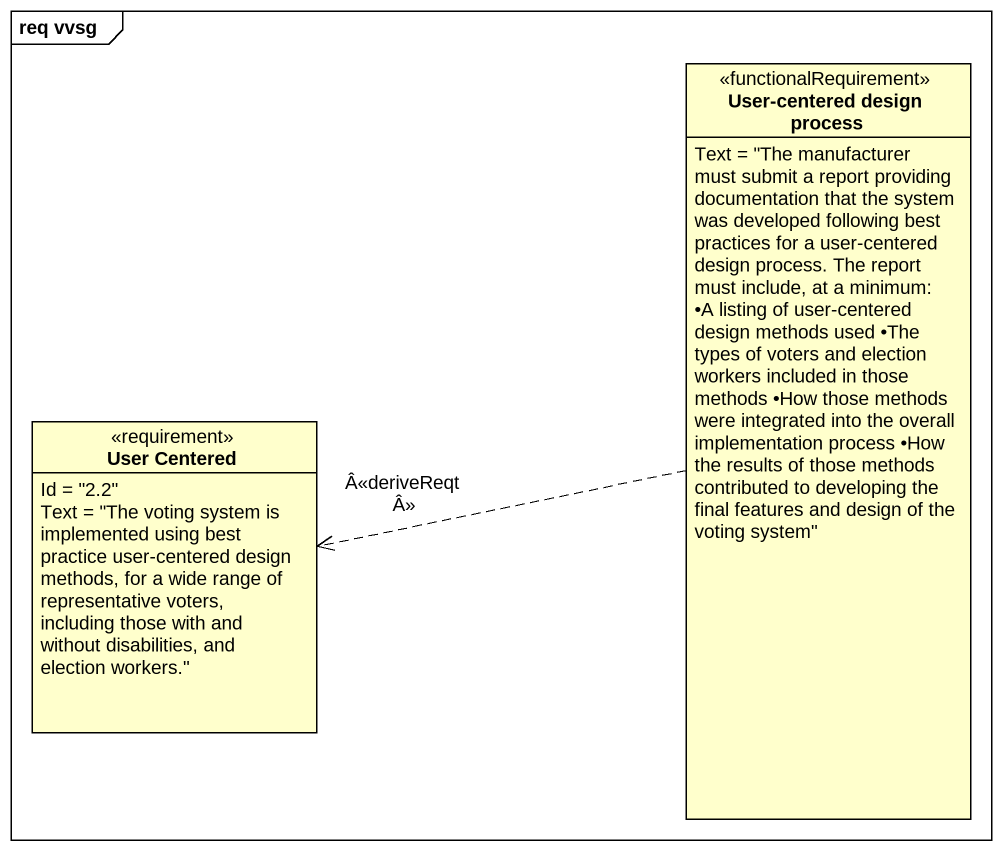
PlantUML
@startuml
mainframe req vvsg
hide circle
hide empty members
class "User-centered design process" as User_centered_design_process <<functionalRequirement>> {
  Text = "The manufacturer must submit a report providing documentation that the system was developed following best practices for a user-centered design process. The report must include, at a minimum: •A listing of user-centered design methods used •The types of voters and election workers included in those methods •How those methods were integrated into the overall implementation process •How the results of those methods contributed to developing the final features and design of the voting system"
}
class "User Centered" as User_Centered <<requirement>> {
  Id = "2.2"
  Text = "The voting system is implemented using best practice user-centered design methods, for a wide range of representative voters, including those with and without disabilities, and election workers."
}
User_centered_design_process .left.> User_Centered : Â<<deriveReqtÂ>>
@enduml
